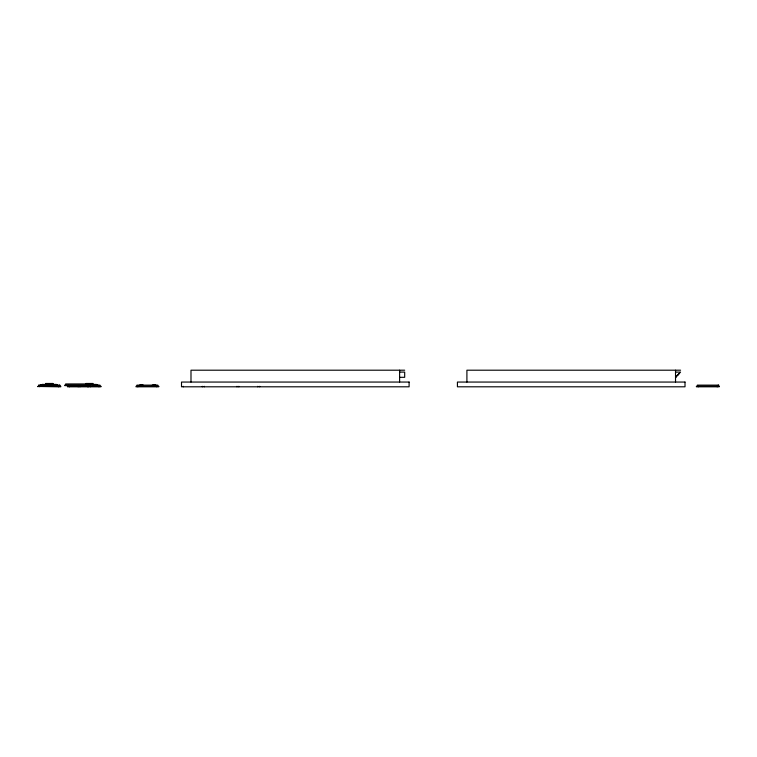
<?xml version="1.0" encoding="UTF-8"?>
<svg xmlns="http://www.w3.org/2000/svg" width="757" height="757" viewBox="0 0 757 757"><rect width="100%" height="100%" fill="white"/><g stroke="black" fill="none" stroke-linecap="round" stroke-linejoin="round"><path stroke-width="1.14" d="M675.528 372.103L680.59 372.103L675.528 377.317L676.408 376.409M677.666 375.122L679.152 373.589M678.565 374.195L675.528 377.317M718.204 385.852L718.705 385.332M404.683 370.201L190.991 370.201L190.991 382.058M680.59 370.201L466.908 370.201L466.908 382.058M399.611 372.103L404.683 372.103L404.683 377.317L399.611 377.317M47.104 384.707L41.171 384.66L41.171 385.616M52.668 384.707L57.456 384.66L57.456 385.616L54.144 385.616L54.144 384.66M92.969 384.707L97.587 384.66L97.587 385.616L94.275 385.616L94.275 384.66M42.354 384.868L47.104 384.755M52.668 384.868L56.273 384.755M92.969 384.755L96.404 384.755M41.171 384.897L44.663 384.897M53.974 384.897L57.456 384.897M94.275 384.897L97.587 384.897M718.696 385.133L697.339 385.133L697.339 386.325M39.676 386.467L59.122 386.467M89.307 385.133L89.317 386.325M718.204 385.133L718.204 386.325M717.182 386.325L717.182 386.799M698.238 386.325L698.238 386.799M675.528 370.201L675.528 382.058M399.611 370.201L399.611 382.058M259.746 386.325L259.746 386.799M257.777 386.325L257.777 386.799M238.834 386.325L238.834 386.799M236.988 386.325L236.988 386.799M204.267 386.325L204.267 386.799M202.308 386.325L202.308 386.799M183.364 386.325L183.364 386.799M157.806 386.325L157.806 385.133L136.941 385.133L136.941 386.325M156.784 386.325L156.784 386.799M155.63 385.133L155.63 384.66L152.308 385.133M142.827 385.133L142.827 384.66L139.515 385.133M137.85 386.325L137.85 386.799M99.962 386.325L99.962 385.133L64.705 385.133L64.705 385.616L87.462 385.616L87.462 385.133M98.94 386.325L98.94 386.799M96.404 385.133L96.404 384.424L85.976 384.424L85.976 383.477L93.083 383.477L93.083 384.424M90.272 386.325L90.272 386.799M88.418 386.325L88.465 386.799M87.651 386.325L87.651 386.799M86.516 385.133L86.516 383.95L65.651 383.95L65.651 385.133M79.996 386.325L79.996 386.799M78.151 386.325L78.151 386.799M69.483 386.325L69.483 386.799M68.461 385.133L68.461 386.325M66.55 385.133L66.55 385.616M59.831 386.325L59.831 385.133L38.796 385.133L38.796 386.42M59.661 385.133L59.661 386.42M58.639 386.325L58.649 386.799M57.286 384.66L57.286 385.616M56.273 385.133L56.273 384.424L42.354 384.424L42.354 385.133M56.103 384.424L56.103 385.133M53.974 384.66L53.974 385.133M52.952 384.424L52.952 383.477L45.675 383.477L45.675 384.424M52.782 383.477L52.782 384.424M45.846 383.477L45.846 384.424M44.663 384.66L44.663 385.616L41.342 385.616L41.342 384.66M44.483 384.66L44.483 385.133M42.524 384.424L42.524 385.133M39.695 386.325L39.695 386.799M38.967 385.133L38.967 386.325M38.02 386.799L38.02 386.325L60.778 386.325L60.778 386.799L37.85 386.42M409.102 382.058L181.51 382.058L181.51 386.799L409.102 386.799L409.102 382.058M685.009 382.058L457.427 382.058L457.427 386.799L685.009 386.799L685.009 382.058M100.908 386.325L67.515 386.325L67.515 386.799L100.908 386.799L100.908 386.325M158.752 386.325L135.995 386.325L135.995 386.799L158.752 386.799L158.752 386.325M719.15 386.325L696.393 386.325L696.393 386.799L719.15 386.799L719.15 386.325"/></g></svg>
